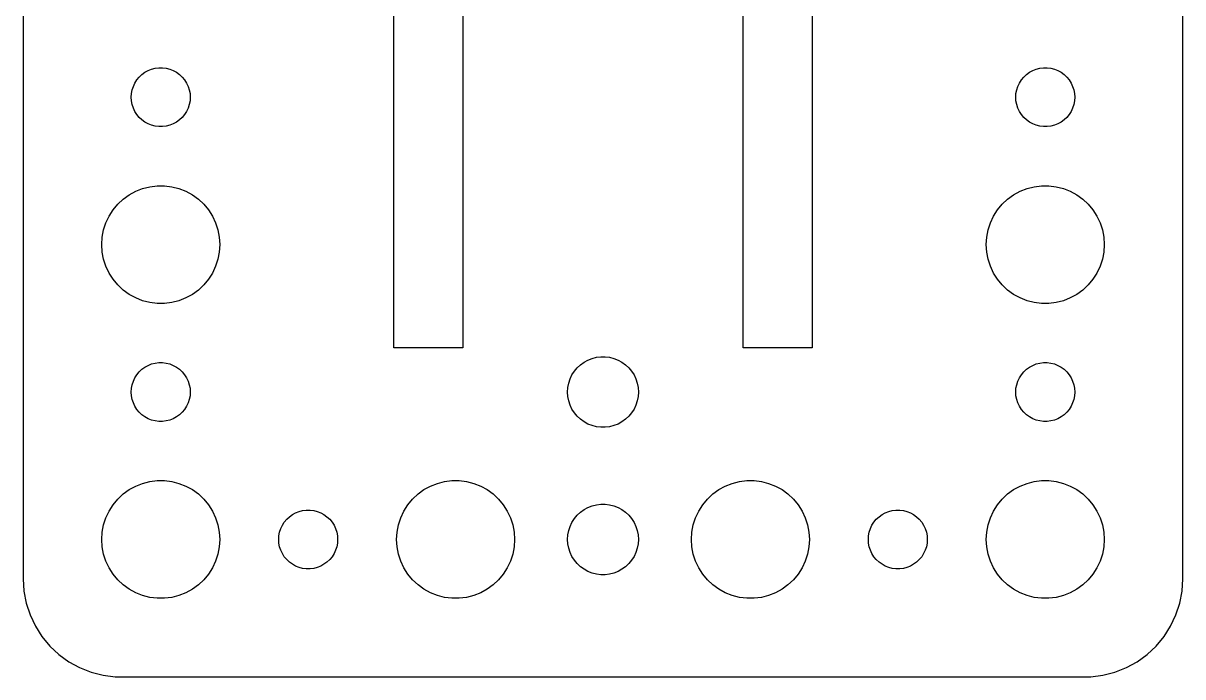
# Model space of a CAD drawing. Header units: metres. Extents: x -30 to 74, y -37 to 37.
# Drawn here: x -29.5 to 29.5, y -37 to -3.7 of the extents above; entities that cross this region are included whole.
import ezdxf

# ---------------------------------------------------------------- set-up
doc = ezdxf.new("R2010")
doc.units = ezdxf.units.M

msp = doc.modelspace()

# ---------------------------------------------------------------- linework, layer by layer
for p, q in [((-29.5, 32), (-29.5, -32)), ((29.5, -32), (29.5, 32)), ((-10.64, -20.25), (-10.64, 31.25)), ((-7.14, 31.25), (-7.14, -20.25)), ((7.14, -20.25), (7.14, 31.25)), ((10.64, 31.25), (10.64, -20.25)), ((-23.7135, -6.61832), (-23.5934, -6.47318)), ((-23.5934, -6.47318), (-23.4561, -6.34422)), ((-23.4561, -6.34422), (-23.3037, -6.23351)), ((-23.3037, -6.23351), (-23.1387, -6.14275)), ((-23.1387, -6.14275), (-22.9635, -6.07341)), ((-22.9635, -6.07341), (-22.7811, -6.02657)), ((-22.7811, -6.02657), (-22.5942, -6.00294)), ((-22.5942, -6.00294), (-22.4058, -6.00294)), ((-22.4058, -6.00294), (-22.2189, -6.02657)), ((-22.2189, -6.02657), (-22.0365, -6.07341)), ((-22.0365, -6.07341), (-21.8613, -6.14275)), ((-21.8613, -6.14275), (-21.6963, -6.23351)), ((-21.6963, -6.23351), (-21.5439, -6.34422)), ((-21.5439, -6.34422), (-21.4065, -6.47318)), ((-21.4065, -6.47318), (-21.2865, -6.61832)), ((21.2865, -6.61832), (21.4065, -6.47318)), ((21.4065, -6.47318), (21.5439, -6.34422)), ((21.5439, -6.34422), (21.6963, -6.23351)), ((21.6963, -6.23351), (21.8613, -6.14275)), ((21.8613, -6.14275), (22.0365, -6.07341)), ((22.0365, -6.07341), (22.2189, -6.02657)), ((22.2189, -6.02657), (22.4058, -6.00294)), ((22.4058, -6.00294), (22.5942, -6.00294)), ((22.5942, -6.00294), (22.7811, -6.02657)), ((22.7811, -6.02657), (22.9635, -6.07341)), ((22.9635, -6.07341), (23.1387, -6.14275)), ((23.1387, -6.14275), (23.3037, -6.23351)), ((23.3037, -6.23351), (23.4561, -6.34422)), ((23.4561, -6.34422), (23.5934, -6.47318)), ((23.5934, -6.47318), (23.7135, -6.61832)), ((-23.9529, -7.12695), (-23.8947, -6.9478)), ((-23.8947, -6.9478), (-23.8145, -6.77736)), ((-23.8145, -6.77736), (-23.7135, -6.61832)), ((-21.2865, -6.61832), (-21.1855, -6.77736)), ((-21.1855, -6.77736), (-21.1053, -6.9478)), ((-21.1053, -6.9478), (-21.0471, -7.12695)), ((21.0471, -7.12695), (21.1053, -6.9478)), ((21.1053, -6.9478), (21.1855, -6.77736)), ((21.1855, -6.77736), (21.2865, -6.61832)), ((23.7135, -6.61832), (23.8145, -6.77736)), ((23.8145, -6.77736), (23.8947, -6.9478)), ((23.8947, -6.9478), (23.9529, -7.12695)), ((-24, -7.5), (-23.9882, -7.312)), ((-23.9882, -7.68799), (-24, -7.5)), ((-23.9882, -7.312), (-23.9529, -7.12695)), ((-21.0471, -7.12695), (-21.0118, -7.312)), ((-21.0118, -7.312), (-21, -7.5)), ((-21, -7.5), (-21.0118, -7.68799)), ((21, -7.5), (21.0118, -7.312)), ((21.0118, -7.68799), (21, -7.5)), ((21.0118, -7.312), (21.0471, -7.12695)), ((23.9529, -7.12695), (23.9882, -7.312)), ((23.9882, -7.312), (24, -7.5)), ((24, -7.5), (23.9882, -7.68799)), ((-23.9529, -7.87303), (-23.9882, -7.68799)), ((-23.8947, -8.05219), (-23.9529, -7.87303)), ((-23.8145, -8.22263), (-23.8947, -8.05219)), ((-23.7135, -8.38167), (-23.8145, -8.22263)), ((-21.1855, -8.22263), (-21.2865, -8.38167)), ((-21.1053, -8.05219), (-21.1855, -8.22263)), ((-21.0471, -7.87303), (-21.1053, -8.05219)), ((-21.0118, -7.68799), (-21.0471, -7.87303)), ((21.0471, -7.87303), (21.0118, -7.68799)), ((21.1053, -8.05219), (21.0471, -7.87303)), ((21.1855, -8.22263), (21.1053, -8.05219)), ((21.2865, -8.38167), (21.1855, -8.22263)), ((23.8145, -8.22263), (23.7135, -8.38167)), ((23.8947, -8.05219), (23.8145, -8.22263)), ((23.9529, -7.87303), (23.8947, -8.05219)), ((23.9882, -7.68799), (23.9529, -7.87303)), ((-23.5934, -8.52681), (-23.7135, -8.38167)), ((-23.4561, -8.65576), (-23.5934, -8.52681)), ((-23.3037, -8.76648), (-23.4561, -8.65576)), ((-23.1387, -8.85724), (-23.3037, -8.76648)), ((-21.6963, -8.76648), (-21.8613, -8.85724)), ((-21.5439, -8.65576), (-21.6963, -8.76648)), ((-21.4065, -8.52681), (-21.5439, -8.65576)), ((-21.2865, -8.38167), (-21.4065, -8.52681)), ((21.4065, -8.52681), (21.2865, -8.38167)), ((21.5439, -8.65576), (21.4065, -8.52681)), ((21.6963, -8.76648), (21.5439, -8.65576)), ((21.8613, -8.85724), (21.6963, -8.76648)), ((23.3037, -8.76648), (23.1387, -8.85724)), ((23.4561, -8.65576), (23.3037, -8.76648)), ((23.5934, -8.52681), (23.4561, -8.65576)), ((23.7135, -8.38167), (23.5934, -8.52681)), ((-22.9635, -8.92657), (-23.1387, -8.85724)), ((-22.7811, -8.97342), (-22.9635, -8.92657)), ((-22.5942, -8.99704), (-22.7811, -8.97342)), ((-22.4058, -8.99704), (-22.5942, -8.99704)), ((-22.2189, -8.97342), (-22.4058, -8.99704)), ((-22.0365, -8.92657), (-22.2189, -8.97342)), ((-21.8613, -8.85724), (-22.0365, -8.92657)), ((22.0365, -8.92657), (21.8613, -8.85724)), ((22.2189, -8.97342), (22.0365, -8.92657)), ((22.4058, -8.99704), (22.2189, -8.97342)), ((22.5942, -8.99704), (22.4058, -8.99704)), ((22.7811, -8.97342), (22.5942, -8.99704)), ((22.9635, -8.92657), (22.7811, -8.97342)), ((23.1387, -8.85724), (22.9635, -8.92657)), ((-24.1075, -12.467), (-23.7773, -12.2855)), ((-23.7773, -12.2855), (-23.427, -12.1468)), ((-23.427, -12.1468), (-23.0621, -12.0531)), ((-23.0621, -12.0531), (-22.6884, -12.0059)), ((-22.6884, -12.0059), (-22.3116, -12.0059)), ((-22.3116, -12.0059), (-21.9379, -12.0531)), ((-21.9379, -12.0531), (-21.5729, -12.1468)), ((-21.5729, -12.1468), (-21.2227, -12.2855)), ((-21.2227, -12.2855), (-20.8925, -12.467)), ((20.8925, -12.467), (21.2227, -12.2855)), ((21.2227, -12.2855), (21.5729, -12.1468)), ((21.5729, -12.1468), (21.9379, -12.0531)), ((21.9379, -12.0531), (22.3116, -12.0059)), ((22.3116, -12.0059), (22.6884, -12.0059)), ((22.6884, -12.0059), (23.0621, -12.0531)), ((23.0621, -12.0531), (23.427, -12.1468)), ((23.427, -12.1468), (23.7773, -12.2855)), ((23.7773, -12.2855), (24.1075, -12.467)), ((-24.927, -13.2366), (-24.6869, -12.9464)), ((-24.6869, -12.9464), (-24.4123, -12.6884)), ((-24.4123, -12.6884), (-24.1075, -12.467)), ((-20.8925, -12.467), (-20.5877, -12.6884)), ((-20.5877, -12.6884), (-20.3131, -12.9464)), ((-20.3131, -12.9464), (-20.0729, -13.2366)), ((20.0729, -13.2366), (20.3131, -12.9464)), ((20.3131, -12.9464), (20.5877, -12.6884)), ((20.5877, -12.6884), (20.8925, -12.467)), ((24.1075, -12.467), (24.4123, -12.6884)), ((24.4123, -12.6884), (24.6869, -12.9464)), ((24.6869, -12.9464), (24.927, -13.2366)), ((-25.2893, -13.8956), (-25.1289, -13.5547)), ((-25.1289, -13.5547), (-24.927, -13.2366)), ((-20.0729, -13.2366), (-19.8711, -13.5547)), ((-19.8711, -13.5547), (-19.7107, -13.8956)), ((19.7107, -13.8956), (19.8711, -13.5547)), ((19.8711, -13.5547), (20.0729, -13.2366)), ((24.927, -13.2366), (25.1289, -13.5547)), ((25.1289, -13.5547), (25.2893, -13.8956)), ((-25.4057, -14.2539), (-25.2893, -13.8956)), ((-19.7107, -13.8956), (-19.5942, -14.2539)), ((19.5942, -14.2539), (19.7107, -13.8956)), ((25.2893, -13.8956), (25.4057, -14.2539)), ((-25.5, -15), (-25.4763, -14.624)), ((-25.4763, -14.624), (-25.4057, -14.2539)), ((-19.5942, -14.2539), (-19.5237, -14.624)), ((-19.5237, -14.624), (-19.5, -15)), ((19.5, -15), (19.5237, -14.624)), ((19.5237, -14.624), (19.5942, -14.2539)), ((25.4057, -14.2539), (25.4763, -14.624)), ((25.4763, -14.624), (25.5, -15)), ((-25.4763, -15.376), (-25.5, -15)), ((-19.5, -15), (-19.5237, -15.376)), ((19.5237, -15.376), (19.5, -15)), ((25.5, -15), (25.4763, -15.376)), ((-25.4057, -15.7461), (-25.4763, -15.376)), ((-25.2893, -16.1044), (-25.4057, -15.7461)), ((-19.5942, -15.7461), (-19.7107, -16.1044)), ((-19.5237, -15.376), (-19.5942, -15.7461)), ((19.5942, -15.7461), (19.5237, -15.376)), ((19.7107, -16.1044), (19.5942, -15.7461)), ((25.4057, -15.7461), (25.2893, -16.1044)), ((25.4763, -15.376), (25.4057, -15.7461)), ((-25.1289, -16.4453), (-25.2893, -16.1044)), ((-24.927, -16.7634), (-25.1289, -16.4453)), ((-19.8711, -16.4453), (-20.0729, -16.7634)), ((-19.7107, -16.1044), (-19.8711, -16.4453)), ((19.8711, -16.4453), (19.7107, -16.1044)), ((20.0729, -16.7634), (19.8711, -16.4453)), ((25.1289, -16.4453), (24.927, -16.7634)), ((25.2893, -16.1044), (25.1289, -16.4453)), ((-24.6869, -17.0536), (-24.927, -16.7634)), ((-24.4123, -17.3115), (-24.6869, -17.0536)), ((-20.3131, -17.0536), (-20.5877, -17.3115)), ((-20.0729, -16.7634), (-20.3131, -17.0536)), ((20.3131, -17.0536), (20.0729, -16.7634)), ((20.5877, -17.3115), (20.3131, -17.0536)), ((24.6869, -17.0536), (24.4123, -17.3115)), ((24.927, -16.7634), (24.6869, -17.0536)), ((-24.1075, -17.533), (-24.4123, -17.3115)), ((-23.7773, -17.7145), (-24.1075, -17.533)), ((-20.8925, -17.533), (-21.2227, -17.7145)), ((-20.5877, -17.3115), (-20.8925, -17.533)), ((20.8925, -17.533), (20.5877, -17.3115)), ((21.2227, -17.7145), (20.8925, -17.533)), ((24.1075, -17.533), (23.7773, -17.7145)), ((24.4123, -17.3115), (24.1075, -17.533)), ((-23.427, -17.8532), (-23.7773, -17.7145)), ((-23.0621, -17.9469), (-23.427, -17.8532)), ((-22.6884, -17.9941), (-23.0621, -17.9469)), ((-22.3116, -17.9941), (-22.6884, -17.9941)), ((-21.9379, -17.9469), (-22.3116, -17.9941)), ((-21.5729, -17.8532), (-21.9379, -17.9469)), ((-21.2227, -17.7145), (-21.5729, -17.8532)), ((21.5729, -17.8532), (21.2227, -17.7145)), ((21.9379, -17.9469), (21.5729, -17.8532)), ((22.3116, -17.9941), (21.9379, -17.9469)), ((22.6884, -17.9941), (22.3116, -17.9941)), ((23.0621, -17.9469), (22.6884, -17.9941)), ((23.427, -17.8532), (23.0621, -17.9469)), ((23.7773, -17.7145), (23.427, -17.8532)), ((-7.14, -20.25), (-10.64, -20.25)), ((10.64, -20.25), (7.14, -20.25)), ((-23.4561, -21.3442), (-23.3037, -21.2335)), ((-23.3037, -21.2335), (-23.1387, -21.1427)), ((-23.1387, -21.1427), (-22.9635, -21.0734)), ((-22.9635, -21.0734), (-22.7811, -21.0266)), ((-22.7811, -21.0266), (-22.5942, -21.003)), ((-22.5942, -21.003), (-22.4058, -21.003)), ((-22.4058, -21.003), (-22.2189, -21.0266)), ((-22.2189, -21.0266), (-22.0365, -21.0734)), ((-22.0365, -21.0734), (-21.8613, -21.1427)), ((-21.8613, -21.1427), (-21.6963, -21.2335)), ((-21.6963, -21.2335), (-21.5439, -21.3442)), ((-1.31213, -21.2678), (-1.14735, -21.1131)), ((-1.14735, -21.1131), (-0.96448, -20.9802)), ((-0.96448, -20.9802), (-0.76639, -20.8713)), ((-0.76639, -20.8713), (-0.55623, -20.7881)), ((-0.55623, -20.7881), (-0.33728, -20.7319)), ((-0.33728, -20.7319), (-0.11302, -20.7036)), ((-0.11302, -20.7036), (0.11302, -20.7036)), ((0.11302, -20.7036), (0.33728, -20.7319)), ((0.33728, -20.7319), (0.55623, -20.7881)), ((0.55623, -20.7881), (0.76639, -20.8713)), ((0.76639, -20.8713), (0.96448, -20.9802)), ((0.96448, -20.9802), (1.14735, -21.1131)), ((1.14735, -21.1131), (1.31213, -21.2678)), ((21.5439, -21.3442), (21.6963, -21.2335)), ((21.6963, -21.2335), (21.8613, -21.1427)), ((21.8613, -21.1427), (22.0365, -21.0734)), ((22.0365, -21.0734), (22.2189, -21.0266)), ((22.2189, -21.0266), (22.4058, -21.003)), ((22.4058, -21.003), (22.5942, -21.003)), ((22.5942, -21.003), (22.7811, -21.0266)), ((22.7811, -21.0266), (22.9635, -21.0734)), ((22.9635, -21.0734), (23.1387, -21.1427)), ((23.1387, -21.1427), (23.3037, -21.2335)), ((23.3037, -21.2335), (23.4561, -21.3442)), ((-23.8947, -21.9478), (-23.8145, -21.7774)), ((-23.8145, -21.7774), (-23.7135, -21.6183)), ((-23.7135, -21.6183), (-23.5934, -21.4732)), ((-23.5934, -21.4732), (-23.4561, -21.3442)), ((-21.5439, -21.3442), (-21.4065, -21.4732)), ((-21.4065, -21.4732), (-21.2865, -21.6183)), ((-21.2865, -21.6183), (-21.1855, -21.7774)), ((-21.1855, -21.7774), (-21.1053, -21.9478)), ((-1.67358, -21.8374), (-1.57735, -21.6328)), ((-1.57735, -21.6328), (-1.45622, -21.442)), ((-1.45622, -21.442), (-1.31213, -21.2678)), ((1.31213, -21.2678), (1.45622, -21.442)), ((1.45622, -21.442), (1.57735, -21.6328)), ((1.57735, -21.6328), (1.67358, -21.8374)), ((21.1053, -21.9478), (21.1855, -21.7774)), ((21.1855, -21.7774), (21.2865, -21.6183)), ((21.2865, -21.6183), (21.4065, -21.4732)), ((21.4065, -21.4732), (21.5439, -21.3442)), ((23.4561, -21.3442), (23.5934, -21.4732)), ((23.5934, -21.4732), (23.7135, -21.6183)), ((23.7135, -21.6183), (23.8145, -21.7774)), ((23.8145, -21.7774), (23.8947, -21.9478)), ((-24, -22.5), (-23.9882, -22.312)), ((-23.9882, -22.312), (-23.9529, -22.127)), ((-23.9529, -22.127), (-23.8947, -21.9478)), ((-21.1053, -21.9478), (-21.0471, -22.127)), ((-21.0471, -22.127), (-21.0118, -22.312)), ((-21.0118, -22.312), (-21, -22.5)), ((-1.79999, -22.5), (-1.7858, -22.2744)), ((-1.7858, -22.2744), (-1.74344, -22.0524)), ((-1.74344, -22.0524), (-1.67358, -21.8374)), ((1.67358, -21.8374), (1.74344, -22.0524)), ((1.74344, -22.0524), (1.7858, -22.2744)), ((1.7858, -22.2744), (1.79999, -22.5)), ((21, -22.5), (21.0118, -22.312)), ((21.0118, -22.312), (21.0471, -22.127)), ((21.0471, -22.127), (21.1053, -21.9478)), ((23.8947, -21.9478), (23.9529, -22.127)), ((23.9529, -22.127), (23.9882, -22.312)), ((23.9882, -22.312), (24, -22.5)), ((-23.9882, -22.688), (-24, -22.5)), ((-23.9529, -22.873), (-23.9882, -22.688)), ((-23.8947, -23.0522), (-23.9529, -22.873)), ((-21.0471, -22.873), (-21.1053, -23.0522)), ((-21.0118, -22.688), (-21.0471, -22.873)), ((-21, -22.5), (-21.0118, -22.688)), ((-1.7858, -22.7256), (-1.79999, -22.5)), ((-1.74344, -22.9476), (-1.7858, -22.7256)), ((-1.67358, -23.1626), (-1.74344, -22.9476)), ((1.74344, -22.9476), (1.67358, -23.1626)), ((1.7858, -22.7256), (1.74344, -22.9476)), ((1.79999, -22.5), (1.7858, -22.7256)), ((21.0118, -22.688), (21, -22.5)), ((21.0471, -22.873), (21.0118, -22.688)), ((21.1053, -23.0522), (21.0471, -22.873)), ((23.9529, -22.873), (23.8947, -23.0522)), ((23.9882, -22.688), (23.9529, -22.873)), ((24, -22.5), (23.9882, -22.688)), ((-23.8145, -23.2226), (-23.8947, -23.0522)), ((-23.7135, -23.3817), (-23.8145, -23.2226)), ((-23.5934, -23.5268), (-23.7135, -23.3817)), ((-23.4561, -23.6558), (-23.5934, -23.5268)), ((-21.4065, -23.5268), (-21.5439, -23.6558)), ((-21.2865, -23.3817), (-21.4065, -23.5268)), ((-21.1855, -23.2226), (-21.2865, -23.3817)), ((-21.1053, -23.0522), (-21.1855, -23.2226)), ((-1.57735, -23.3672), (-1.67358, -23.1626)), ((-1.45622, -23.558), (-1.57735, -23.3672)), ((-1.31213, -23.7322), (-1.45622, -23.558)), ((1.45622, -23.558), (1.31213, -23.7322)), ((1.57735, -23.3672), (1.45622, -23.558)), ((1.67358, -23.1626), (1.57735, -23.3672)), ((21.1855, -23.2226), (21.1053, -23.0522)), ((21.2865, -23.3817), (21.1855, -23.2226)), ((21.4065, -23.5268), (21.2865, -23.3817)), ((21.5439, -23.6558), (21.4065, -23.5268)), ((23.5934, -23.5268), (23.4561, -23.6558)), ((23.7135, -23.3817), (23.5934, -23.5268)), ((23.8145, -23.2226), (23.7135, -23.3817)), ((23.8947, -23.0522), (23.8145, -23.2226)), ((-23.3037, -23.7665), (-23.4561, -23.6558)), ((-23.1387, -23.8572), (-23.3037, -23.7665)), ((-22.9635, -23.9266), (-23.1387, -23.8572)), ((-22.7811, -23.9734), (-22.9635, -23.9266)), ((-22.5942, -23.997), (-22.7811, -23.9734)), ((-22.4058, -23.997), (-22.5942, -23.997)), ((-22.2189, -23.9734), (-22.4058, -23.997)), ((-22.0365, -23.9266), (-22.2189, -23.9734)), ((-21.8613, -23.8572), (-22.0365, -23.9266)), ((-21.6963, -23.7665), (-21.8613, -23.8572)), ((-21.5439, -23.6558), (-21.6963, -23.7665)), ((-1.14735, -23.8869), (-1.31213, -23.7322)), ((-0.96448, -24.0198), (-1.14735, -23.8869)), ((-0.76639, -24.1287), (-0.96448, -24.0198)), ((-0.55623, -24.2119), (-0.76639, -24.1287)), ((0.76639, -24.1287), (0.55623, -24.2119)), ((0.96448, -24.0198), (0.76639, -24.1287)), ((1.14735, -23.8869), (0.96448, -24.0198)), ((1.31213, -23.7322), (1.14735, -23.8869)), ((21.6963, -23.7665), (21.5439, -23.6558)), ((21.8613, -23.8572), (21.6963, -23.7665)), ((22.0365, -23.9266), (21.8613, -23.8572)), ((22.2189, -23.9734), (22.0365, -23.9266)), ((22.4058, -23.997), (22.2189, -23.9734)), ((22.5942, -23.997), (22.4058, -23.997)), ((22.7811, -23.9734), (22.5942, -23.997)), ((22.9635, -23.9266), (22.7811, -23.9734)), ((23.1387, -23.8572), (22.9635, -23.9266)), ((23.3037, -23.7665), (23.1387, -23.8572)), ((23.4561, -23.6558), (23.3037, -23.7665)), ((-0.33728, -24.2681), (-0.55623, -24.2119)), ((-0.11302, -24.2964), (-0.33728, -24.2681)), ((0.11302, -24.2964), (-0.11302, -24.2964)), ((0.33728, -24.2681), (0.11302, -24.2964)), ((0.55623, -24.2119), (0.33728, -24.2681)), ((-23.427, -27.1468), (-23.0621, -27.0531)), ((-23.0621, -27.0531), (-22.6884, -27.0059)), ((-22.6884, -27.0059), (-22.3116, -27.0059)), ((-22.3116, -27.0059), (-21.9379, -27.0531)), ((-21.9379, -27.0531), (-21.5729, -27.1468)), ((-8.42705, -27.1468), (-8.06213, -27.0531)), ((-8.06213, -27.0531), (-7.68837, -27.0059)), ((-7.68837, -27.0059), (-7.31161, -27.0059)), ((-7.31161, -27.0059), (-6.93785, -27.0531)), ((-6.93785, -27.0531), (-6.57294, -27.1468)), ((6.57294, -27.1468), (6.93785, -27.0531)), ((6.93785, -27.0531), (7.31161, -27.0059)), ((7.31161, -27.0059), (7.68837, -27.0059)), ((7.68837, -27.0059), (8.06213, -27.0531)), ((8.06213, -27.0531), (8.42705, -27.1468)), ((21.5729, -27.1468), (21.9379, -27.0531)), ((21.9379, -27.0531), (22.3116, -27.0059)), ((22.3116, -27.0059), (22.6884, -27.0059)), ((22.6884, -27.0059), (23.0621, -27.0531)), ((23.0621, -27.0531), (23.427, -27.1468)), ((-24.6869, -27.9464), (-24.4123, -27.6884)), ((-24.4123, -27.6884), (-24.1075, -27.467)), ((-24.1075, -27.467), (-23.7773, -27.2855)), ((-23.7773, -27.2855), (-23.427, -27.1468)), ((-21.5729, -27.1468), (-21.2227, -27.2855)), ((-21.2227, -27.2855), (-20.8925, -27.467)), ((-20.8925, -27.467), (-20.5877, -27.6884)), ((-20.5877, -27.6884), (-20.3131, -27.9464)), ((-9.6869, -27.9464), (-9.41226, -27.6884)), ((-9.41226, -27.6884), (-9.10747, -27.467)), ((-9.10747, -27.467), (-8.77733, -27.2855)), ((-8.77733, -27.2855), (-8.42705, -27.1468)), ((-6.57294, -27.1468), (-6.22266, -27.2855)), ((-6.22266, -27.2855), (-5.89252, -27.467)), ((-5.89252, -27.467), (-5.58772, -27.6884)), ((-5.58772, -27.6884), (-5.31308, -27.9464)), ((5.31308, -27.9464), (5.58772, -27.6884)), ((5.58772, -27.6884), (5.89252, -27.467)), ((5.89252, -27.467), (6.22266, -27.2855)), ((6.22266, -27.2855), (6.57294, -27.1468)), ((8.42705, -27.1468), (8.77733, -27.2855)), ((8.77733, -27.2855), (9.10747, -27.467)), ((9.10747, -27.467), (9.41226, -27.6884)), ((9.41226, -27.6884), (9.6869, -27.9464)), ((20.3131, -27.9464), (20.5877, -27.6884)), ((20.5877, -27.6884), (20.8925, -27.467)), ((20.8925, -27.467), (21.2227, -27.2855)), ((21.2227, -27.2855), (21.5729, -27.1468)), ((23.427, -27.1468), (23.7773, -27.2855)), ((23.7773, -27.2855), (24.1075, -27.467)), ((24.1075, -27.467), (24.4123, -27.6884)), ((24.4123, -27.6884), (24.6869, -27.9464)), ((-25.1289, -28.5547), (-24.927, -28.2366)), ((-24.927, -28.2366), (-24.6869, -27.9464)), ((-20.3131, -27.9464), (-20.0729, -28.2366)), ((-20.0729, -28.2366), (-19.8711, -28.5547)), ((-10.1289, -28.5547), (-9.92705, -28.2366)), ((-9.92705, -28.2366), (-9.6869, -27.9464)), ((-5.31308, -27.9464), (-5.07294, -28.2366)), ((-5.07294, -28.2366), (-4.87108, -28.5547)), ((-0.76639, -28.3713), (-0.55623, -28.2881)), ((-0.55623, -28.2881), (-0.33728, -28.2319)), ((-0.33728, -28.2319), (-0.11302, -28.2036)), ((-0.11302, -28.2036), (0.11302, -28.2036)), ((0.11302, -28.2036), (0.33728, -28.2319)), ((0.33728, -28.2319), (0.55623, -28.2881)), ((0.55623, -28.2881), (0.76639, -28.3713)), ((4.87108, -28.5547), (5.07294, -28.2366)), ((5.07294, -28.2366), (5.31308, -27.9464)), ((9.6869, -27.9464), (9.92705, -28.2366)), ((9.92705, -28.2366), (10.1289, -28.5547)), ((19.8711, -28.5547), (20.0729, -28.2366)), ((20.0729, -28.2366), (20.3131, -27.9464)), ((24.6869, -27.9464), (24.927, -28.2366)), ((24.927, -28.2366), (25.1289, -28.5547)), ((-25.4057, -29.2539), (-25.2893, -28.8956)), ((-25.2893, -28.8956), (-25.1289, -28.5547)), ((-19.8711, -28.5547), (-19.7107, -28.8956)), ((-19.7107, -28.8956), (-19.5942, -29.2539)), ((-16.0934, -28.9732), (-15.9561, -28.8442)), ((-15.9561, -28.8442), (-15.8037, -28.7335)), ((-15.8037, -28.7335), (-15.6387, -28.6427)), ((-15.6387, -28.6427), (-15.4635, -28.5734)), ((-15.4635, -28.5734), (-15.2811, -28.5266)), ((-15.2811, -28.5266), (-15.0942, -28.503)), ((-15.0942, -28.503), (-14.9058, -28.503)), ((-14.9058, -28.503), (-14.7189, -28.5266)), ((-14.7189, -28.5266), (-14.5365, -28.5734)), ((-14.5365, -28.5734), (-14.3613, -28.6427)), ((-14.3613, -28.6427), (-14.1963, -28.7335)), ((-14.1963, -28.7335), (-14.0439, -28.8442)), ((-14.0439, -28.8442), (-13.9065, -28.9732)), ((-10.4057, -29.2539), (-10.2893, -28.8956)), ((-10.2893, -28.8956), (-10.1289, -28.5547)), ((-4.87108, -28.5547), (-4.71066, -28.8956)), ((-4.71066, -28.8956), (-4.59424, -29.2539)), ((-1.45622, -28.942), (-1.31213, -28.7678)), ((-1.31213, -28.7678), (-1.14735, -28.6131)), ((-1.14735, -28.6131), (-0.96448, -28.4802)), ((-0.96448, -28.4802), (-0.76639, -28.3713)), ((0.76639, -28.3713), (0.96448, -28.4802)), ((0.96448, -28.4802), (1.14735, -28.6131)), ((1.14735, -28.6131), (1.31213, -28.7678)), ((1.31213, -28.7678), (1.45622, -28.942)), ((4.59424, -29.2539), (4.71066, -28.8956)), ((4.71066, -28.8956), (4.87108, -28.5547)), ((10.1289, -28.5547), (10.2893, -28.8956)), ((10.2893, -28.8956), (10.4057, -29.2539)), ((13.9065, -28.9732), (14.0439, -28.8442)), ((14.0439, -28.8442), (14.1963, -28.7335)), ((14.1963, -28.7335), (14.3613, -28.6427)), ((14.3613, -28.6427), (14.5365, -28.5734)), ((14.5365, -28.5734), (14.7189, -28.5266)), ((14.7189, -28.5266), (14.9058, -28.503)), ((14.9058, -28.503), (15.0942, -28.503)), ((15.0942, -28.503), (15.2811, -28.5266)), ((15.2811, -28.5266), (15.4635, -28.5734)), ((15.4635, -28.5734), (15.6387, -28.6427)), ((15.6387, -28.6427), (15.8037, -28.7335)), ((15.8037, -28.7335), (15.9561, -28.8442)), ((15.9561, -28.8442), (16.0934, -28.9732)), ((19.5942, -29.2539), (19.7107, -28.8956)), ((19.7107, -28.8956), (19.8711, -28.5547)), ((25.1289, -28.5547), (25.2893, -28.8956)), ((25.2893, -28.8956), (25.4057, -29.2539)), ((-25.4763, -29.624), (-25.4057, -29.2539)), ((-19.5942, -29.2539), (-19.5237, -29.624)), ((-16.4529, -29.627), (-16.3947, -29.4478)), ((-16.3947, -29.4478), (-16.3145, -29.2774)), ((-16.3145, -29.2774), (-16.2135, -29.1183)), ((-16.2135, -29.1183), (-16.0934, -28.9732)), ((-13.9065, -28.9732), (-13.7865, -29.1183)), ((-13.7865, -29.1183), (-13.6855, -29.2774)), ((-13.6855, -29.2774), (-13.6053, -29.4478)), ((-13.6053, -29.4478), (-13.5471, -29.627)), ((-10.4763, -29.624), (-10.4057, -29.2539)), ((-4.59424, -29.2539), (-4.52365, -29.624)), ((-1.74344, -29.5524), (-1.67358, -29.3374)), ((-1.67358, -29.3374), (-1.57735, -29.1328)), ((-1.57735, -29.1328), (-1.45622, -28.942)), ((1.45622, -28.942), (1.57735, -29.1328)), ((1.57735, -29.1328), (1.67358, -29.3374)), ((1.67358, -29.3374), (1.74344, -29.5524)), ((4.52365, -29.624), (4.59424, -29.2539)), ((10.4057, -29.2539), (10.4763, -29.624)), ((13.5471, -29.627), (13.6053, -29.4478)), ((13.6053, -29.4478), (13.6855, -29.2774)), ((13.6855, -29.2774), (13.7865, -29.1183)), ((13.7865, -29.1183), (13.9065, -28.9732)), ((16.0934, -28.9732), (16.2135, -29.1183)), ((16.2135, -29.1183), (16.3145, -29.2774)), ((16.3145, -29.2774), (16.3947, -29.4478)), ((16.3947, -29.4478), (16.4529, -29.627)), ((19.5237, -29.624), (19.5942, -29.2539)), ((25.4057, -29.2539), (25.4763, -29.624)), ((-25.5, -30), (-25.4763, -29.624)), ((-25.4763, -30.376), (-25.5, -30)), ((-19.5237, -29.624), (-19.5, -30)), ((-19.5, -30), (-19.5237, -30.376)), ((-16.5, -30), (-16.4882, -29.812)), ((-16.4882, -30.188), (-16.5, -30)), ((-16.4882, -29.812), (-16.4529, -29.627)), ((-13.5471, -29.627), (-13.5118, -29.812)), ((-13.5118, -29.812), (-13.5, -30)), ((-13.5, -30), (-13.5118, -30.188)), ((-10.5, -30), (-10.4763, -29.624)), ((-10.4763, -30.376), (-10.5, -30)), ((-4.52365, -29.624), (-4.5, -30)), ((-4.5, -30), (-4.52365, -30.376)), ((-1.79999, -30), (-1.7858, -29.7744)), ((-1.7858, -30.2256), (-1.79999, -30)), ((-1.7858, -29.7744), (-1.74344, -29.5524)), ((1.74344, -29.5524), (1.7858, -29.7744)), ((1.7858, -29.7744), (1.79999, -30)), ((1.79999, -30), (1.7858, -30.2256)), ((4.5, -30), (4.52365, -29.624)), ((4.52365, -30.376), (4.5, -30)), ((10.4763, -29.624), (10.5, -30)), ((10.5, -30), (10.4763, -30.376)), ((13.5, -30), (13.5118, -29.812)), ((13.5118, -30.188), (13.5, -30)), ((13.5118, -29.812), (13.5471, -29.627)), ((16.4529, -29.627), (16.4882, -29.812)), ((16.4882, -29.812), (16.5, -30)), ((16.5, -30), (16.4882, -30.188)), ((19.5, -30), (19.5237, -29.624)), ((19.5237, -30.376), (19.5, -30)), ((25.4763, -29.624), (25.5, -30)), ((25.5, -30), (25.4763, -30.376)), ((-25.4057, -30.7461), (-25.4763, -30.376)), ((-19.5237, -30.376), (-19.5942, -30.7461)), ((-16.4529, -30.373), (-16.4882, -30.188)), ((-16.3947, -30.5522), (-16.4529, -30.373)), ((-16.3145, -30.7226), (-16.3947, -30.5522)), ((-13.6053, -30.5522), (-13.6855, -30.7226)), ((-13.5471, -30.373), (-13.6053, -30.5522)), ((-13.5118, -30.188), (-13.5471, -30.373)), ((-10.4057, -30.7461), (-10.4763, -30.376)), ((-4.52365, -30.376), (-4.59424, -30.7461)), ((-1.74344, -30.4476), (-1.7858, -30.2256)), ((-1.67358, -30.6626), (-1.74344, -30.4476)), ((-1.57735, -30.8672), (-1.67358, -30.6626)), ((1.67358, -30.6626), (1.57735, -30.8672)), ((1.74344, -30.4476), (1.67358, -30.6626)), ((1.7858, -30.2256), (1.74344, -30.4476)), ((4.59424, -30.7461), (4.52365, -30.376)), ((10.4763, -30.376), (10.4057, -30.7461)), ((13.5471, -30.373), (13.5118, -30.188)), ((13.6053, -30.5522), (13.5471, -30.373)), ((13.6855, -30.7226), (13.6053, -30.5522)), ((16.3947, -30.5522), (16.3145, -30.7226)), ((16.4529, -30.373), (16.3947, -30.5522)), ((16.4882, -30.188), (16.4529, -30.373)), ((19.5942, -30.7461), (19.5237, -30.376)), ((25.4763, -30.376), (25.4057, -30.7461)), ((-25.2893, -31.1044), (-25.4057, -30.7461)), ((-25.1289, -31.4453), (-25.2893, -31.1044)), ((-19.7107, -31.1044), (-19.8711, -31.4453)), ((-19.5942, -30.7461), (-19.7107, -31.1044)), ((-16.2135, -30.8817), (-16.3145, -30.7226)), ((-16.0934, -31.0268), (-16.2135, -30.8817)), ((-15.9561, -31.1558), (-16.0934, -31.0268)), ((-15.8037, -31.2665), (-15.9561, -31.1558)), ((-15.6387, -31.3572), (-15.8037, -31.2665)), ((-14.1963, -31.2665), (-14.3613, -31.3572)), ((-14.0439, -31.1558), (-14.1963, -31.2665)), ((-13.9065, -31.0268), (-14.0439, -31.1558)), ((-13.7865, -30.8817), (-13.9065, -31.0268)), ((-13.6855, -30.7226), (-13.7865, -30.8817)), ((-10.2893, -31.1044), (-10.4057, -30.7461)), ((-10.1289, -31.4453), (-10.2893, -31.1044)), ((-4.71066, -31.1044), (-4.87108, -31.4453)), ((-4.59424, -30.7461), (-4.71066, -31.1044)), ((-1.45622, -31.058), (-1.57735, -30.8672)), ((-1.31213, -31.2322), (-1.45622, -31.058)), ((-1.14735, -31.3869), (-1.31213, -31.2322)), ((1.31213, -31.2322), (1.14735, -31.3869)), ((1.45622, -31.058), (1.31213, -31.2322)), ((1.57735, -30.8672), (1.45622, -31.058)), ((4.71066, -31.1044), (4.59424, -30.7461)), ((4.87108, -31.4453), (4.71066, -31.1044)), ((10.2893, -31.1044), (10.1289, -31.4453)), ((10.4057, -30.7461), (10.2893, -31.1044)), ((13.7865, -30.8817), (13.6855, -30.7226)), ((13.9065, -31.0268), (13.7865, -30.8817)), ((14.0439, -31.1558), (13.9065, -31.0268)), ((14.1963, -31.2665), (14.0439, -31.1558)), ((14.3613, -31.3572), (14.1963, -31.2665)), ((15.8037, -31.2665), (15.6387, -31.3572)), ((15.9561, -31.1558), (15.8037, -31.2665)), ((16.0934, -31.0268), (15.9561, -31.1558)), ((16.2135, -30.8817), (16.0934, -31.0268)), ((16.3145, -30.7226), (16.2135, -30.8817)), ((19.7107, -31.1044), (19.5942, -30.7461)), ((19.8711, -31.4453), (19.7107, -31.1044)), ((25.2893, -31.1044), (25.1289, -31.4453)), ((25.4057, -30.7461), (25.2893, -31.1044)), ((-24.927, -31.7634), (-25.1289, -31.4453)), ((-24.6869, -32.0536), (-24.927, -31.7634)), ((-20.0729, -31.7634), (-20.3131, -32.0536)), ((-19.8711, -31.4453), (-20.0729, -31.7634)), ((-15.4635, -31.4266), (-15.6387, -31.3572)), ((-15.2811, -31.4734), (-15.4635, -31.4266)), ((-15.0942, -31.497), (-15.2811, -31.4734)), ((-14.9058, -31.497), (-15.0942, -31.497)), ((-14.7189, -31.4734), (-14.9058, -31.497)), ((-14.5365, -31.4266), (-14.7189, -31.4734)), ((-14.3613, -31.3572), (-14.5365, -31.4266)), ((-9.92705, -31.7634), (-10.1289, -31.4453)), ((-9.6869, -32.0536), (-9.92705, -31.7634)), ((-5.07294, -31.7634), (-5.31308, -32.0536)), ((-4.87108, -31.4453), (-5.07294, -31.7634)), ((-0.96448, -31.5198), (-1.14735, -31.3869)), ((-0.76639, -31.6287), (-0.96448, -31.5198)), ((-0.55623, -31.7119), (-0.76639, -31.6287)), ((-0.33728, -31.7681), (-0.55623, -31.7119)), ((-0.11302, -31.7964), (-0.33728, -31.7681)), ((0.11302, -31.7964), (-0.11302, -31.7964)), ((0.33728, -31.7681), (0.11302, -31.7964)), ((0.55623, -31.7119), (0.33728, -31.7681)), ((0.76639, -31.6287), (0.55623, -31.7119)), ((0.96448, -31.5198), (0.76639, -31.6287)), ((1.14735, -31.3869), (0.96448, -31.5198)), ((5.07294, -31.7634), (4.87108, -31.4453)), ((5.31308, -32.0536), (5.07294, -31.7634)), ((9.92705, -31.7634), (9.6869, -32.0536)), ((10.1289, -31.4453), (9.92705, -31.7634)), ((14.5365, -31.4266), (14.3613, -31.3572)), ((14.7189, -31.4734), (14.5365, -31.4266)), ((14.9058, -31.497), (14.7189, -31.4734)), ((15.0942, -31.497), (14.9058, -31.497)), ((15.2811, -31.4734), (15.0942, -31.497)), ((15.4635, -31.4266), (15.2811, -31.4734)), ((15.6387, -31.3572), (15.4635, -31.4266)), ((20.0729, -31.7634), (19.8711, -31.4453)), ((20.3131, -32.0536), (20.0729, -31.7634)), ((24.927, -31.7634), (24.6869, -32.0536)), ((25.1289, -31.4453), (24.927, -31.7634)), ((-29.5, -32), (-29.4606, -32.6267)), ((-24.4123, -32.3115), (-24.6869, -32.0536)), ((-24.1075, -32.533), (-24.4123, -32.3115)), ((-20.5877, -32.3115), (-20.8925, -32.533)), ((-20.3131, -32.0536), (-20.5877, -32.3115)), ((-9.41226, -32.3115), (-9.6869, -32.0536)), ((-9.10747, -32.533), (-9.41226, -32.3115)), ((-5.58772, -32.3115), (-5.89252, -32.533)), ((-5.31308, -32.0536), (-5.58772, -32.3115)), ((5.58772, -32.3115), (5.31308, -32.0536)), ((5.89252, -32.533), (5.58772, -32.3115)), ((9.41226, -32.3115), (9.10747, -32.533)), ((9.6869, -32.0536), (9.41226, -32.3115)), ((20.5877, -32.3115), (20.3131, -32.0536)), ((20.8925, -32.533), (20.5877, -32.3115)), ((24.4123, -32.3115), (24.1075, -32.533)), ((24.6869, -32.0536), (24.4123, -32.3115)), ((29.4606, -32.6267), (29.5, -32)), ((-29.4606, -32.6267), (-29.3429, -33.2434)), ((-23.7773, -32.7145), (-24.1075, -32.533)), ((-23.427, -32.8532), (-23.7773, -32.7145)), ((-23.0621, -32.9469), (-23.427, -32.8532)), ((-22.6884, -32.9941), (-23.0621, -32.9469)), ((-22.3116, -32.9941), (-22.6884, -32.9941)), ((-21.9379, -32.9469), (-22.3116, -32.9941)), ((-21.5729, -32.8532), (-21.9379, -32.9469)), ((-21.2227, -32.7145), (-21.5729, -32.8532)), ((-20.8925, -32.533), (-21.2227, -32.7145)), ((-8.77733, -32.7145), (-9.10747, -32.533)), ((-8.42705, -32.8532), (-8.77733, -32.7145)), ((-8.06213, -32.9469), (-8.42705, -32.8532)), ((-7.68837, -32.9941), (-8.06213, -32.9469)), ((-7.31161, -32.9941), (-7.68837, -32.9941)), ((-6.93785, -32.9469), (-7.31161, -32.9941)), ((-6.57294, -32.8532), (-6.93785, -32.9469)), ((-6.22266, -32.7145), (-6.57294, -32.8532)), ((-5.89252, -32.533), (-6.22266, -32.7145)), ((6.22266, -32.7145), (5.89252, -32.533)), ((6.57294, -32.8532), (6.22266, -32.7145)), ((6.93785, -32.9469), (6.57294, -32.8532)), ((7.31161, -32.9941), (6.93785, -32.9469)), ((7.68837, -32.9941), (7.31161, -32.9941)), ((8.06213, -32.9469), (7.68837, -32.9941)), ((8.42705, -32.8532), (8.06213, -32.9469)), ((8.77733, -32.7145), (8.42705, -32.8532)), ((9.10747, -32.533), (8.77733, -32.7145)), ((21.2227, -32.7145), (20.8925, -32.533)), ((21.5729, -32.8532), (21.2227, -32.7145)), ((21.9379, -32.9469), (21.5729, -32.8532)), ((22.3116, -32.9941), (21.9379, -32.9469)), ((22.6884, -32.9941), (22.3116, -32.9941)), ((23.0621, -32.9469), (22.6884, -32.9941)), ((23.427, -32.8532), (23.0621, -32.9469)), ((23.7773, -32.7145), (23.427, -32.8532)), ((24.1075, -32.533), (23.7773, -32.7145)), ((29.3429, -33.2434), (29.4606, -32.6267)), ((-29.3429, -33.2434), (-29.1489, -33.8406)), ((29.1489, -33.8406), (29.3429, -33.2434)), ((-29.1489, -33.8406), (-28.8815, -34.4088)), ((28.8815, -34.4088), (29.1489, -33.8406)), ((-28.8815, -34.4088), (-28.5451, -34.9389)), ((28.5451, -34.9389), (28.8815, -34.4088)), ((-28.5451, -34.9389), (-28.1448, -35.4227)), ((28.1448, -35.4227), (28.5451, -34.9389)), ((-28.1448, -35.4227), (-27.6871, -35.8526)), ((-27.6871, -35.8526), (-27.1791, -36.2216)), ((27.1791, -36.2216), (27.6871, -35.8526)), ((27.6871, -35.8526), (28.1448, -35.4227)), ((-27.1791, -36.2216), (-26.6289, -36.5241)), ((-26.6289, -36.5241), (-26.0451, -36.7553)), ((26.0451, -36.7553), (26.6289, -36.5241)), ((26.6289, -36.5241), (27.1791, -36.2216)), ((-26.0451, -36.7553), (-25.4369, -36.9114)), ((-25.4369, -36.9114), (-24.8139, -36.9901)), ((-24.8139, -36.9901), (24.8139, -36.9901)), ((24.8139, -36.9901), (25.4369, -36.9114)), ((25.4369, -36.9114), (26.0451, -36.7553))]:
    msp.add_line(p, q)

doc.saveas('drawing.dxf')
